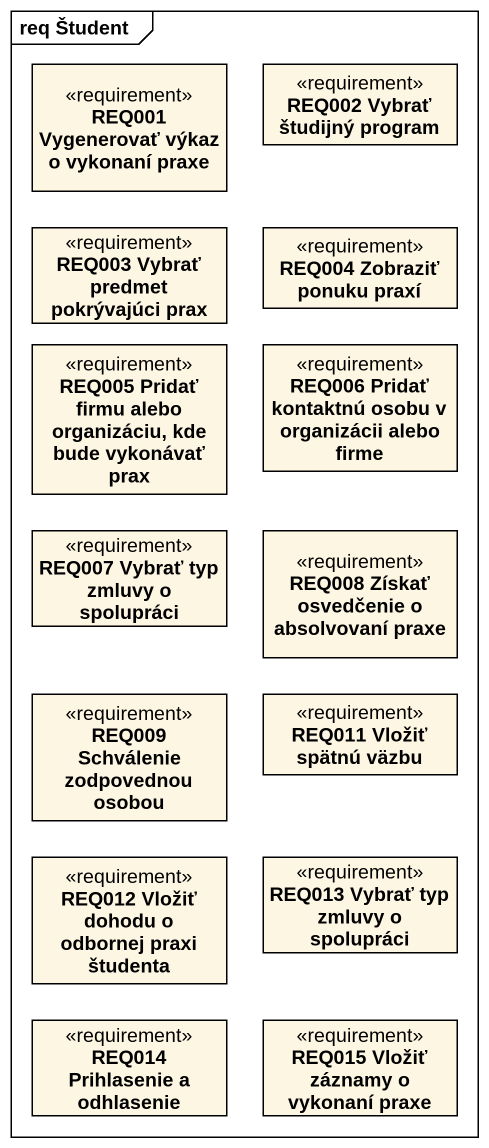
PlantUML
@startuml
mainframe req Študent
hide circle
hide empty members
class "REQ001 Vygenerovať výkaz o vykonaní praxe" as REQ001_Vygenerovať_výkaz_o <<requirement>>
class "REQ002 Vybrať študijný program" as REQ002_Vybrať_študijný <<requirement>>
class "REQ003 Vybrať predmet pokrývajúci prax" as REQ003_Vybrať_predmet <<requirement>>
class "REQ004 Zobraziť ponuku praxí" as REQ004_Zobraziť_ponuku_praxí <<requirement>>
class "REQ005 Pridať firmu alebo organizáciu, kde bude vykonávať prax" as REQ005_Pridať_firmu_alebo <<requirement>>
class "REQ006 Pridať kontaktnú osobu v organizácii alebo firme" as REQ006_Pridať_kontaktnú <<requirement>>
class "REQ007 Vybrať typ zmluvy o spolupráci" as REQ007_Vybrať_typ_zmluvy_o <<requirement>>
class "REQ008 Získať osvedčenie o absolvovaní praxe" as REQ008_Získať_osvedčenie_o <<requirement>>
class "REQ009 Schválenie zodpovednou osobou" as REQ009_Schválenie <<requirement>>
class "REQ011 Vložiť spätnú väzbu" as REQ011_Vložiť_spätnú_väzbu <<requirement>>
class "REQ012 Vložiť dohodu o odbornej praxi študenta" as REQ012_Vložiť_dohodu_o <<requirement>>
class "REQ013 Vybrať typ zmluvy o spolupráci" as REQ013_Vybrať_typ_zmluvy_o <<requirement>>
class "REQ014 Prihlasenie a odhlasenie" as REQ014_Prihlasenie_a <<requirement>>
class "REQ015 Vložiť záznamy o vykonaní praxe" as REQ015_Vložiť_záznamy_o <<requirement>>
@enduml
